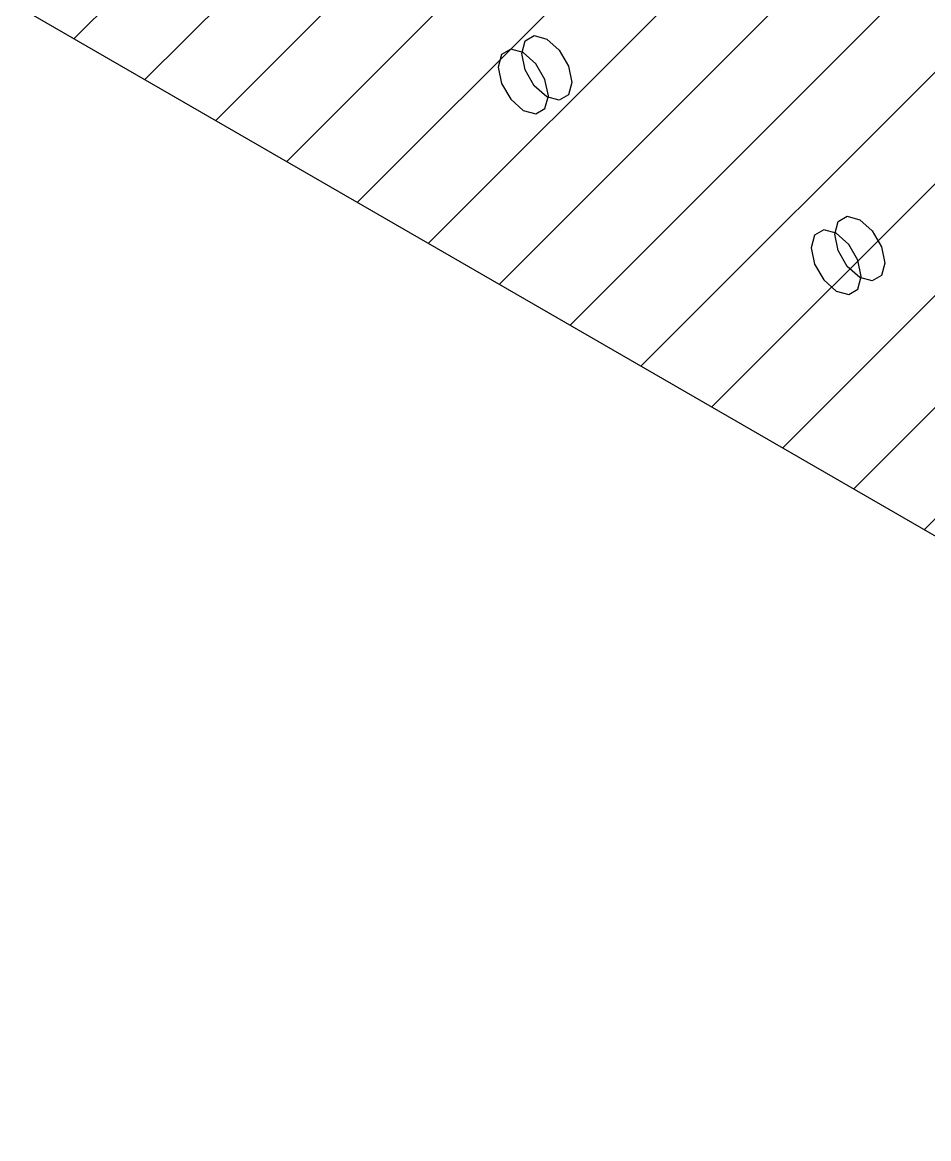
# Model space of a CAD drawing. Header units: millimetres. Extents: x 0 to 297, y 0 to 420.
# Drawn here: x 145.1 to 156.02, y 151.33 to 164.78 of the extents above; entities that cross this region are included whole.
import ezdxf

# ---------------------------------------------------------------- set-up
doc = ezdxf.new("R2010")
doc.units = ezdxf.units.MM
doc.layers.add('2-AXO-ARISTAS', color=7, linetype='Continuous')
doc.layers.add('2-AXO-RAYADOS', color=8, linetype='Continuous')

msp = doc.modelspace()

# ---------------------------------------------------------------- linework, layer by layer
at = {"layer": '2-AXO-ARISTAS', "lineweight": 25}
for p, q in [((151.12, 164.406), (151.16, 164.557)), ((151.16, 164.557), (151.271, 164.621)), ((151.271, 164.621), (151.422, 164.58)), ((151.422, 164.58), (151.573, 164.447)), ((150.878, 164.394), (150.837, 164.243)), ((150.988, 164.458), (150.878, 164.394)), ((151.139, 164.417), (150.988, 164.458)), ((151.16, 164.209), (151.12, 164.406)), ((151.29, 164.283), (151.139, 164.417)), ((151.573, 164.447), (151.683, 164.255)), ((151.4, 164.092), (151.29, 164.283)), ((151.683, 164.255), (151.723, 164.058)), ((150.837, 164.243), (150.878, 164.045)), ((151.271, 164.018), (151.16, 164.209)), ((150.878, 164.045), (150.988, 163.854)), ((151.422, 163.884), (151.271, 164.018)), ((151.441, 163.895), (151.4, 164.092)), ((151.723, 164.058), (151.683, 163.907)), ((150.988, 163.854), (151.139, 163.72)), ((151.4, 163.744), (151.441, 163.895)), ((151.573, 163.843), (151.422, 163.884)), ((151.683, 163.907), (151.573, 163.843)), ((151.139, 163.72), (151.29, 163.68)), ((151.29, 163.68), (151.4, 163.744)), ((154.891, 162.229), (154.932, 162.38)), ((154.932, 162.38), (155.042, 162.444)), ((155.042, 162.444), (155.193, 162.403)), ((154.759, 162.28), (154.649, 162.217)), ((154.91, 162.24), (154.759, 162.28)), ((154.649, 162.217), (154.608, 162.066)), ((154.932, 162.031), (154.891, 162.229)), ((154.608, 162.066), (154.649, 161.868)), ((154.649, 161.868), (154.759, 161.677)), ((155.193, 161.706), (155.042, 161.84)), ((155.171, 161.566), (155.212, 161.717)), ((155.344, 161.666), (155.193, 161.706)), ((155.454, 161.73), (155.344, 161.666)), ((154.759, 161.677), (154.91, 161.543)), ((155.061, 161.503), (155.171, 161.566)), ((154.91, 161.543), (155.061, 161.503))]:
    msp.add_line(p, q, dxfattribs=at)

# ---------------------------------------------------------------- wipeouts: each hides what was drawn before it
msp.add_wipeout([(155.455, 162.077), (155.455, 162.077), (155.455, 162.077), (155.455, 162.077), (155.456, 162.077), (155.456, 162.077), (155.456, 162.077), (155.456, 162.077), (155.456, 162.077), (155.456, 162.077), (155.456, 162.077), (155.456, 162.077), (155.456, 162.077), (155.456, 162.077), (155.456, 162.077), (155.456, 162.077), (155.456, 162.077), (155.456, 162.077), (155.456, 162.077), (155.456, 162.077), (155.456, 162.077), (155.456, 162.077), (155.456, 162.077), (155.456, 162.077), (155.456, 162.077), (155.456, 162.077), (155.456, 162.077), (155.456, 162.078), (155.456, 162.078), (155.456, 162.078), (155.456, 162.078), (155.456, 162.078), (155.456, 162.078), (155.456, 162.078), (155.456, 162.078), (155.456, 162.078), (155.456, 162.078), (155.456, 162.078), (155.456, 162.078), (155.456, 162.078), (155.456, 162.078), (155.456, 162.078), (155.456, 162.078), (155.456, 162.078), (155.456, 162.078), (155.456, 162.078), (155.456, 162.078), (155.456, 162.079), (155.456, 162.079), (155.456, 162.079), (155.456, 162.079), (155.456, 162.079), (155.456, 162.079), (155.456, 162.079), (155.456, 162.079), (155.456, 162.079), (155.456, 162.079), (155.456, 162.079), (155.456, 162.079), (155.456, 162.079), (155.456, 162.079), (155.456, 162.079), (155.346, 162.27), (155.345, 162.271), (155.345, 162.271), (155.345, 162.271), (155.345, 162.271), (155.345, 162.271), (155.345, 162.271), (155.344, 162.271), (155.344, 162.271), (155.344, 162.271), (155.344, 162.271), (155.344, 162.271), (155.344, 162.271), (155.343, 162.271), (155.343, 162.271), (155.343, 162.271), (155.343, 162.271), (155.06, 162.108), (155.06, 162.108), (155.06, 162.108), (155.06, 162.108), (155.06, 162.108), (155.06, 162.108), (155.06, 162.108), (155.06, 162.108), (155.06, 162.108), (155.06, 162.108), (155.059, 162.107), (155.059, 162.107), (155.059, 162.107), (155.059, 162.107), (155.059, 162.107), (155.059, 162.107), (155.059, 162.107), (155.059, 162.107), (155.059, 162.107), (155.059, 162.107), (155.059, 162.107), (155.059, 162.107), (155.059, 162.107), (155.059, 162.107), (155.059, 162.107), (155.059, 162.107), (155.059, 162.107), (155.059, 162.107), (155.059, 162.107), (155.059, 162.107), (155.059, 162.107), (155.059, 162.107), (155.059, 162.107), (155.059, 162.106), (155.059, 162.106), (155.059, 162.106), (155.059, 162.106), (155.059, 162.106), (155.059, 162.106), (155.059, 162.106), (155.059, 162.106), (155.059, 162.106), (155.059, 162.106), (155.059, 162.106), (155.059, 162.106), (155.059, 162.106), (155.059, 162.106), (155.059, 162.106), (155.059, 162.106), (155.059, 162.106), (155.059, 162.106), (155.059, 162.106), (155.059, 162.106), (155.059, 162.105), (155.059, 162.105), (155.059, 162.105), (155.059, 162.105), (155.059, 162.105), (155.059, 162.105), (155.059, 162.105), (155.059, 162.105), (155.059, 162.105), (155.059, 162.105), (155.059, 162.105), (155.17, 161.914), (155.17, 161.914), (155.17, 161.914), (155.17, 161.913), (155.17, 161.913), (155.17, 161.913), (155.17, 161.913), (155.171, 161.913), (155.171, 161.913), (155.171, 161.913), (155.171, 161.913), (155.171, 161.913), (155.172, 161.913), (155.172, 161.913), (155.172, 161.913), (155.172, 161.913), (155.172, 161.913), (155.455, 162.076), (155.455, 162.076)])

# ---------------------------------------------------------------- next in the draw order: hatches: boundary and pattern name
at = {"layer": '2-AXO-RAYADOS'}
h = msp.add_hatch(dxfattribs=at)
h.set_pattern_fill('ANSI31', color=8, scale=0.3)
h.paths.add_polyline_path([(159.249, 205.765), (159.249, 205.765), (159.249, 205.765), (159.249, 205.765), (159.249, 205.765), (159.249, 205.765), (159.249, 205.765), (159.249, 205.765), (159.249, 205.765), (159.249, 205.765), (159.249, 205.765), (159.249, 205.765), (159.249, 205.765), (159.249, 205.765), (159.249, 205.765), (159.249, 205.765), (159.249, 205.765), (159.249, 205.766), (159.249, 205.766), (159.249, 205.766), (159.249, 205.766), (159.249, 205.766), (159.249, 205.766), (159.249, 205.766), (159.249, 205.766), (159.249, 205.766), (159.249, 205.766), (159.248, 205.766), (159.248, 205.766), (159.248, 205.766), (159.248, 205.766), (159.248, 205.766), (159.248, 205.766), (159.248, 205.766), (159.248, 205.766), (159.248, 205.766), (159.248, 205.766), (159.248, 205.766), (159.248, 205.766), (159.248, 205.766), (145.106, 213.931), (145.106, 213.931), (145.106, 213.931), (145.105, 213.931), (145.105, 213.932), (145.105, 213.932), (145.105, 213.932), (145.105, 213.932), (145.104, 213.931), (145.104, 213.931), (145.104, 213.931), (145.104, 213.931), (145.104, 213.931), (145.103, 213.931), (145.103, 213.931), (145.103, 213.931), (145.103, 213.93), (145.103, 213.93), (145.103, 213.93), (145.103, 213.93), (145.103, 213.93), (145.103, 213.93), (145.103, 164.94), (145.103, 164.94), (145.103, 164.94), (145.103, 164.94), (145.103, 164.94), (145.103, 164.94), (145.103, 164.94), (145.103, 164.94), (145.103, 164.94), (145.103, 164.94), (145.103, 164.939), (145.103, 164.939), (145.103, 164.939), (145.103, 164.939), (145.103, 164.939), (145.103, 164.939), (145.103, 164.939), (145.103, 164.939), (145.103, 164.939), (145.103, 164.939), (145.103, 164.939), (145.103, 164.939), (145.103, 164.939), (145.103, 164.939), (145.103, 164.939), (145.103, 164.939), (145.103, 164.939), (145.103, 164.939), (145.103, 164.939), (145.103, 164.939), (145.103, 164.939), (145.103, 164.939), (145.103, 164.939), (145.103, 164.939), (145.103, 164.939), (145.103, 164.939), (145.103, 164.939), (145.103, 164.939), (145.103, 164.939), (145.103, 164.939), (145.103, 164.939), (145.103, 164.939), (145.103, 164.939), (145.103, 164.939), (145.103, 164.939), (145.103, 164.939), (145.103, 164.939), (145.103, 164.939), (145.103, 164.939), (145.103, 164.939), (145.103, 164.939), (145.103, 164.939), (145.103, 164.939), (145.103, 164.939), (145.103, 164.939), (145.103, 164.939), (145.103, 164.939), (145.103, 164.938), (145.103, 164.938), (145.103, 164.938), (145.103, 164.938), (145.103, 164.938), (145.103, 164.938), (145.103, 164.938), (145.103, 164.938), (145.103, 164.938), (145.103, 164.938), (145.104, 164.938), (145.104, 164.938), (145.104, 164.938), (145.104, 164.938), (145.104, 164.938), (145.104, 164.938), (145.104, 164.938), (145.104, 164.938), (145.104, 164.938), (145.104, 164.938), (145.104, 164.938), (145.104, 164.938), (145.104, 164.938), (145.104, 164.938), (145.104, 164.938), (145.104, 164.938), (145.104, 164.938), (145.104, 164.938), (145.104, 164.938), (145.104, 164.938), (168.674, 151.33), (168.674, 151.33), (168.674, 151.33), (168.675, 151.33), (168.675, 151.329), (168.675, 151.329), (168.675, 151.329), (168.675, 151.33), (168.676, 151.33), (168.676, 151.33), (168.676, 151.33), (168.676, 151.33), (168.676, 151.33), (168.676, 151.33), (168.677, 151.33), (168.677, 151.33), (168.677, 151.331), (168.677, 151.331), (168.677, 151.331), (168.677, 151.331), (168.677, 151.331), (168.677, 151.331), (168.677, 164.395), (168.677, 164.395), (168.677, 164.396), (168.677, 164.396), (168.677, 164.396), (168.677, 164.396), (168.677, 164.396), (168.677, 164.396), (168.677, 164.396), (168.677, 164.396), (168.677, 164.396), (168.677, 164.396), (168.677, 164.396), (168.677, 164.396), (168.677, 164.396), (168.677, 164.396), (168.677, 164.396), (168.677, 164.396), (168.677, 164.396), (168.677, 164.396), (168.677, 164.396), (168.677, 164.396), (168.677, 164.396), (168.677, 164.396), (168.677, 164.397), (168.677, 164.397), (168.677, 164.397), (168.677, 164.397), (168.677, 164.397), (168.677, 164.397), (168.677, 164.397), (168.677, 164.397), (168.677, 164.397), (168.676, 164.397), (168.676, 164.397), (168.676, 164.397), (168.676, 164.397), (168.676, 164.397), (168.676, 164.397), (168.676, 164.397), (168.676, 164.397), (168.676, 164.397), (168.676, 164.397), (159.249, 169.84), (159.249, 205.765), (159.249, 205.765), (159.249, 205.765)])

# ---------------------------------------------------------------- next in the draw order: linework, layer by layer
at = {"layer": '2-AXO-ARISTAS', "lineweight": 25}
for p, q in [((168.675, 151.331), (145.105, 164.94)), ((155.193, 162.403), (155.344, 162.269)), ((155.061, 162.106), (154.91, 162.24)), ((155.344, 162.269), (155.454, 162.078)), ((155.171, 161.915), (155.061, 162.106)), ((155.042, 161.84), (154.932, 162.031)), ((155.454, 162.078), (155.495, 161.881)), ((155.212, 161.717), (155.171, 161.915)), ((155.495, 161.881), (155.454, 161.73))]:
    msp.add_line(p, q, dxfattribs=at)

doc.saveas('drawing.dxf')
